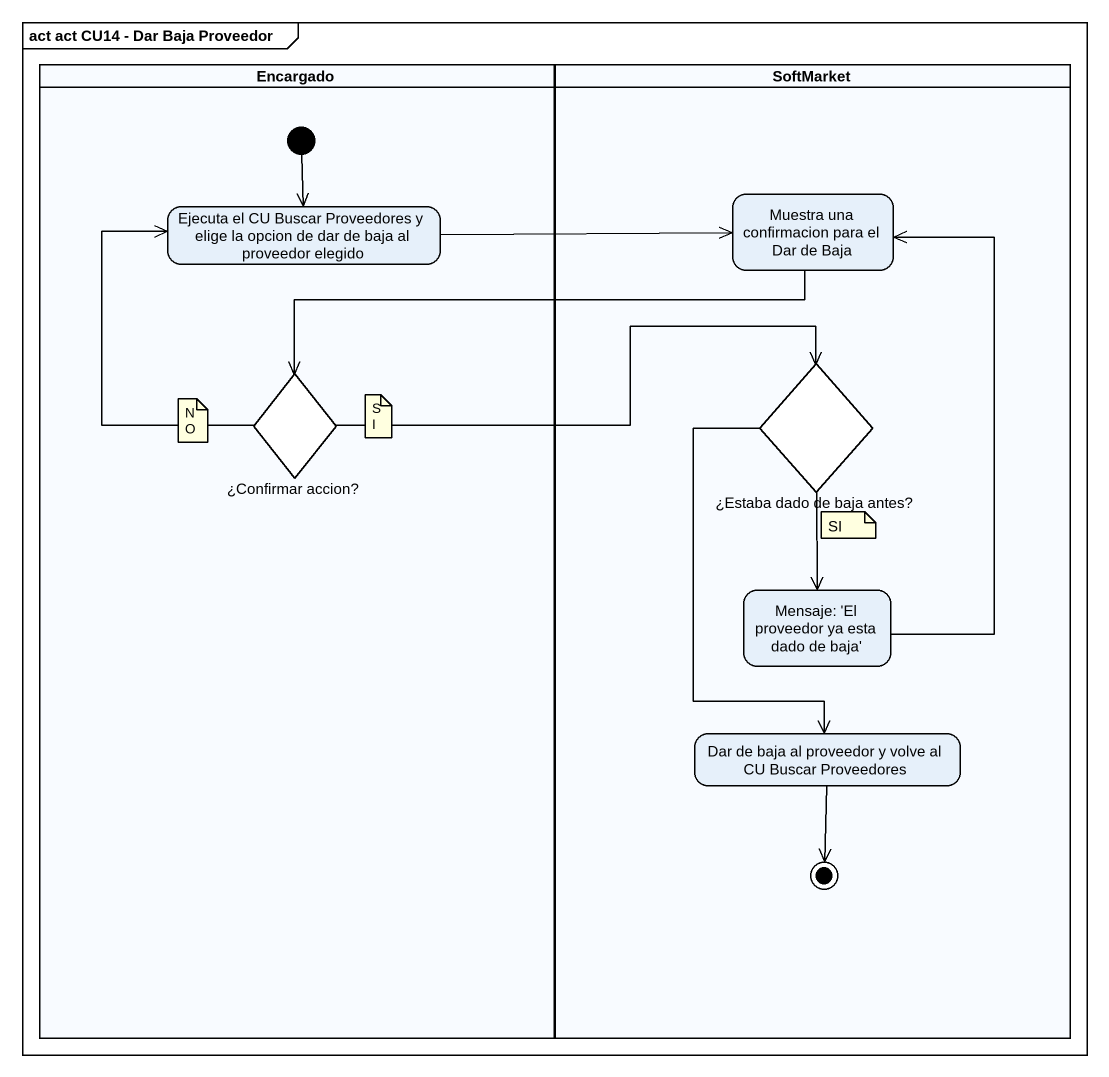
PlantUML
@startuml
mainframe act act CU14 - Dar Baja Proveedor
hide empty description
state Encargado <<partition>> {
  state "Ejecuta el CU Buscar Proveedores y elige la opcion de dar de baja al proveedor elegido" as Ejecuta_el_CU_Buscar
  state "¿Confirmar accion?" as Confirmar_accion <<choice>>
  [*] --> Ejecuta_el_CU_Buscar
}
state SoftMarket <<partition>> {
  state "Muestra una confirmacion para el Dar de Baja" as Muestra_una_confirmacion
  state "¿Estaba dado de baja antes?" as Estaba_dado_de_baja_antes <<choice>>
  state "Mensaje: 'El proveedor ya esta dado de baja'" as Mensaje_El_proveedor_ya
  state "Dar de baja al proveedor y volve al CU Buscar Proveedores" as Dar_de_baja_al_proveedor_y
  Dar_de_baja_al_proveedor_y --> [*]
}
Ejecuta_el_CU_Buscar -right-> Muestra_una_confirmacion
Muestra_una_confirmacion -left-> Confirmar_accion
Estaba_dado_de_baja_antes --> Mensaje_El_proveedor_ya
Estaba_dado_de_baja_antes --> Dar_de_baja_al_proveedor_y
Confirmar_accion -up-> Ejecuta_el_CU_Buscar
Confirmar_accion -right-> Estaba_dado_de_baja_antes
Mensaje_El_proveedor_ya -up-> Muestra_una_confirmacion
note as N1
  NO
end note
note as N2
  SI
end note
note as N3
  SI
end note
@enduml
